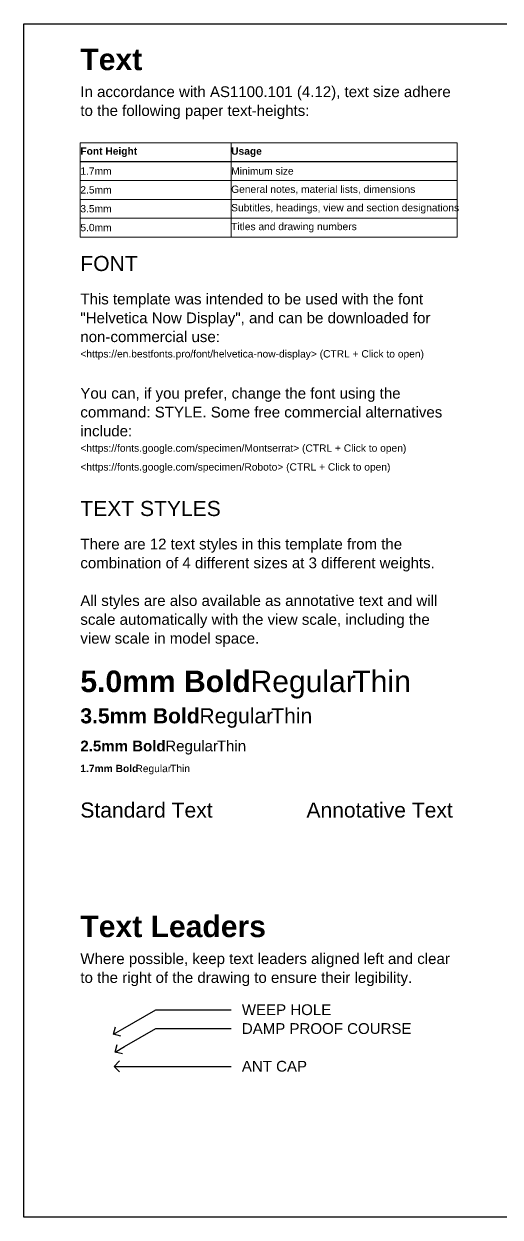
# Model space of a CAD drawing. Header units: millimetres. Extents: x 6670 to 127750, y 41694 to 79093.
# Drawn here: x 54251 to 65311, y 41694 to 69393 of the extents above; entities that cross this region are included whole.
import ezdxf
from ezdxf import colors
from ezdxf.entities.mleader import LeaderData, LeaderLine
from ezdxf.math import Vec2, Vec3

# ---------------------------------------------------------------- set-up
doc = ezdxf.new("R2010")
doc.units = ezdxf.units.MM
doc.header["$LTSCALE"] = 1000
doc.layers.add('I-Z_20_10_50-LEADERS', color=7, linetype='Continuous', lineweight=9)
doc.layers.add('I-Z_30_90_00-SCHEDULES', color=7, linetype='Continuous', lineweight=13)
doc.styles.add('1.7mm BOLD', font='HelveticaNowDisplay-Bold.ttf', dxfattribs={"height": 1.7})
doc.styles.add('1.7mm REGULAR', font='HelveticaNowDisplay-Regular.ttf', dxfattribs={"height": 1.7})
doc.styles.add('1.7mm THIN', font='HelveticaNowDisplay-Thin.ttf', dxfattribs={"height": 1.7})
doc.styles.add('2.5mm BOLD', font='HelveticaNowDisplay-Bold.ttf', dxfattribs={"height": 2.5})
doc.styles.add('2.5mm REGULAR', font='HelveticaNowDisplay-Regular.ttf', dxfattribs={"height": 2.5})
doc.styles.add('2.5mm THIN', font='HelveticaNowDisplay-Thin.ttf', dxfattribs={"height": 2.5})
doc.styles.add('3.5mm BOLD', font='HelveticaNowDisplay-Bold.ttf', dxfattribs={"height": 3.5})
doc.styles.add('3.5mm REGULAR', font='HelveticaNowDisplay-Regular.ttf', dxfattribs={"height": 3.5})
doc.styles.add('3.5mm THIN', font='HelveticaNowDisplay-Thin.ttf', dxfattribs={"height": 3.5})
doc.styles.add('5.0mm BOLD', font='HelveticaNowDisplay-Bold.ttf', dxfattribs={"height": 5})
doc.styles.add('5.0mm REGULAR', font='HelveticaNowDisplay-Regular.ttf', dxfattribs={"height": 5})
doc.styles.add('5.0mm THIN', font='HelveticaNowDisplay-Thin.ttf', dxfattribs={"height": 5})

# ---------------------------------------------------------------- blocks, each defined once
blk = doc.blocks.new('_Open90')
at = {"color": 0, "linetype": 'ByBlock', "lineweight": -2}
for p, q in [((0, 0), (-1, 0)), ((-0.5, 0.5), (0, 0)), ((0, 0), (-0.5, -0.5))]:
    blk.add_line(p, q, dxfattribs=at)
blk = doc.blocks.new('*T155')
at = {"layer": 'Defpoints', "color": 8, "linetype": 'ByBlock', "lineweight": 0, "transparency": 16777216}
for p, q in [((0, 0), (8751.5, 0)), ((0, 0), (0, -2187.5)), ((3501.5, 0), (3501.5, -2187.5)), ((8751.5, 0), (8751.5, -2187.5)), ((0, -875), (8751.5, -875)), ((0, -1312.5), (8751.5, -1312.5)), ((0, -1750), (8751.5, -1750)), ((0, -2187.5), (8751.5, -2187.5))]:
    blk.add_line(p, q, dxfattribs=at)
at = {"layer": 'I-Z_30_90_00-SCHEDULES', "color": 0, "linetype": 'ByBlock', "lineweight": -2, "transparency": 16777216}
blk.add_line((0, -437.5), (8751.5, -437.5), dxfattribs=at)
at = {"layer": 'I-Z_30_90_00-SCHEDULES', "color": 0, "transparency": 16777216, "char_height": 170, "attachment_point": 4}
for s, insert, width, style in [('Font Height', (1.5, -218.75), 3498.5, '1.7mm BOLD'), ('Usage', (3503, -218.75), 5247, '1.7mm BOLD'), ('1.7mm', (1.5, -656.25), 3498.5, '1.7mm REGULAR'), ('Minimum size', (3503, -656.25), 5247, '1.7mm REGULAR'), ('2.5mm', (1.5, -1093.75), 3498.5, '1.7mm REGULAR'), ('General notes, material lists, dimensions', (3503, -1093.75), 5247, '1.7mm REGULAR'), ('3.5mm', (1.5, -1531.25), 3498.5, '1.7mm REGULAR'), ('Subtitles, headings, view and section designations', (3503, -1531.25), 5247, '1.7mm REGULAR'), ('5.0mm', (1.5, -1968.75), 3498.5, '1.7mm REGULAR'), ('Titles and drawing numbers', (3503, -1968.75), 5247, '1.7mm REGULAR')]:
    blk.add_mtext(s, dxfattribs=dict(at, insert=insert, width=width, style=style))

msp = doc.modelspace()

# ---------------------------------------------------------------- linework, layer by layer
msp.add_lwpolyline([(54251.2, 69393.4), (85750.8, 69393.4), (85750.8, 41693.7), (54251.2, 41693.7)], close=True)

# ---------------------------------------------------------------- block references
msp.add_blockref('*T155', (55561.8, 66632.7))

# ---------------------------------------------------------------- texts
at = {"attachment_point": 1, "line_spacing_factor": 1.05}
for s, insert, char_height, width, style in [('Text', (55563.3, 68818.7), 500, 8750, '5.0mm BOLD'), ('In accordance with AS1100.101 (4.12), text size adhere to the following paper text-heights:', (55563.3, 67943.7), 250, 8750, '2.5mm REGULAR'), ('FONT', (55563.3, 64006.2), 350, 4190.686, '3.5mm THIN'), ('This template was intended to be used with the font "Helvetica Now Display", and can be downloaded for non-commercial use:', (55563.3, 63131.2), 250, 8750, '2.5mm REGULAR'), ('<https://en.bestfonts.pro/font/helvetica-now-display> (CTRL + Click to open)', (55563.3, 61818.7), 170, 8750, '1.7mm THIN'), ('You can, if you prefer, change the font using the command: STYLE. Some free commercial alternatives include:', (55563.3, 60943.7), 250, 8750, '2.5mm REGULAR'), ('<https://fonts.google.com/specimen/Montserrat> (CTRL + Click to open)', (55563.3, 59631.2), 170, 8750, '1.7mm THIN'), ('<https://fonts.google.com/specimen/Roboto> (CTRL + Click to open)', (55563.3, 59193.7), 170, 8750, '1.7mm THIN'), ('TEXT STYLES', (55563.3, 58318.7), 350, 4190.686, '3.5mm THIN'), ('There are 12 text styles in this template from the combination of 4 different sizes at 3 different weights.\\P\\PAll styles are also available as annotative text and will scale automatically with the view scale, including the view scale in model space.', (55563.3, 57443.7), 250, 8750, '2.5mm REGULAR'), ('5.0mm Bold', (55563.3, 54381.2), 500, 3989.989, '5.0mm BOLD'), ('Regular', (59513.6, 54381.2), 500, 2000, '5.0mm REGULAR'), ('Thin', (61878.9, 54381.2), 500, 2000, '5.0mm THIN'), ('3.5mm Bold', (55563.3, 53506.2), 350, 2750, '3.5mm BOLD'), ('Regular', (58328.6, 53506.2), 350, 2750, '3.5mm REGULAR'), ('Thin', (59995.8, 53506.2), 350, 2000, '3.5mm THIN'), ('2.5mm Bold', (55563.3, 52756.2), 250, 2750, '2.5mm BOLD'), ('Regular', (57535.1, 52756.2), 250, 2750, '2.5mm REGULAR'), ('Thin', (58733.7, 52756.2), 250, 2000, '2.5mm THIN'), ('1.7mm Bold', (55563.3, 52193.7), 170, 2000, '1.7mm BOLD'), ('Regular', (56841.8, 52193.7), 170, 2000, '1.7mm REGULAR'), ('Thin', (57648.5, 52193.7), 170, 2000, '1.7mm THIN'), ('Standard Text', (55563.3, 51318.7), 350, 4190.686, '3.5mm THIN'), ('Annotative Text', (60813.3, 51318.7), 350, 4190.686, '3.5mm THIN'), ('Text Leaders', (55563.3, 48693.7), 500, 8750, '5.0mm BOLD'), ('Where possible, keep text leaders aligned left and clear to the right of the drawing to ensure their legibility.', (55563.3, 47818.7), 250, 8750, '2.5mm REGULAR')]:
    msp.add_mtext(s, dxfattribs=dict(at, insert=insert, char_height=char_height, width=width, style=style))

# ---------------------------------------------------------------- leaders
at = {"layer": 'I-Z_20_10_50-LEADERS'}
ml = msp.add_multileader_mtext('Standard', dxfattribs=at)
ml.set_content('WEEP HOLE', color=256, style='2.5mm REGULAR')
ml.set_leader_properties()
ml.set_arrow_properties(name='OPEN90')
ml.build(insert=Vec2(0, 0))
ml.multileader.update_dxf_attribs({"arrow_head_size": 250, "scale": 100})
ctx = ml.context
ctx.base_point, ctx.scale, ctx.char_height, ctx.arrow_head_size, ctx.landing_gap_size, ctx.plane_origin = Vec3(59063.3, 46506.2), 100, 250, 250, 250, Vec3(56331.2, 45939.2)
notes = []
notes.append((ctx, [(0, (1, 1, 0), (57313.3, 46506.2), (1, 0), 1750, [(0, [(56331.2, 45939.2), (57313.3, 46506.2)], 0, [])])]))
ctx.mtext.insert, ctx.mtext.flow_direction = Vec3(59313.3, 46634), 5
ml = msp.add_multileader_mtext('Standard', dxfattribs=at)
ml.set_content('DAMP PROOF COURSE', color=256, style='2.5mm REGULAR')
ml.set_leader_properties()
ml.set_arrow_properties(name='OPEN90')
ml.build(insert=Vec2(0, 0))
ml.multileader.update_dxf_attribs({"arrow_head_size": 250, "scale": 100})
ctx = ml.context
ctx.base_point, ctx.scale, ctx.char_height, ctx.arrow_head_size, ctx.landing_gap_size, ctx.plane_origin = Vec3(59063.3, 46068.7), 100, 250, 250, 250, Vec3(56374.6, 45526.7)
notes.append((ctx, [(0, (1, 1, 0), (57313.3, 46068.7), (1, 0), 1750, [(0, [(56374.6, 45526.7), (57313.3, 46068.7)], 0, [])])]))
ctx.mtext.insert, ctx.mtext.flow_direction = Vec3(59313.3, 46196.5), 5
ml = msp.add_multileader_mtext('Standard', dxfattribs=at)
ml.set_content('ANT CAP', color=256, style='2.5mm REGULAR')
ml.set_leader_properties()
ml.set_arrow_properties(name='OPEN90')
ml.build(insert=Vec2(0, 0))
ml.multileader.update_dxf_attribs({"arrow_head_size": 250, "scale": 100})
ctx = ml.context
ctx.base_point, ctx.scale, ctx.char_height, ctx.arrow_head_size, ctx.landing_gap_size, ctx.plane_origin = Vec3(59063.3, 45193.7), 100, 250, 250, 250, Vec3(56349, 45193.7)
notes.append((ctx, [(0, (1, 1, 0), (57313.3, 45193.7), (1, 0), 1750, [(0, [(56349, 45193.7), (57313.3, 45193.7)], 0, [])])]))
ctx.mtext.insert, ctx.mtext.flow_direction = Vec3(59313.3, 45321.5), 5
for ctx, leaders in notes:
    for number, flags, end, landing, length, lines in leaders:
        leader = LeaderData()
        leader.index, (leader.has_last_leader_line, leader.has_dogleg_vector, leader.attachment_direction) = number, flags
        leader.last_leader_point, leader.dogleg_vector, leader.dogleg_length = Vec3(end), Vec3(landing), length
        for number, points, colour, breaks in lines:
            line = LeaderLine()
            line.index, line.vertices, line.color, line.breaks = number, Vec3.list(points), colors.encode_raw_color(colour), breaks
            leader.lines.append(line)
        ctx.leaders.append(leader)

doc.saveas('drawing.dxf')
